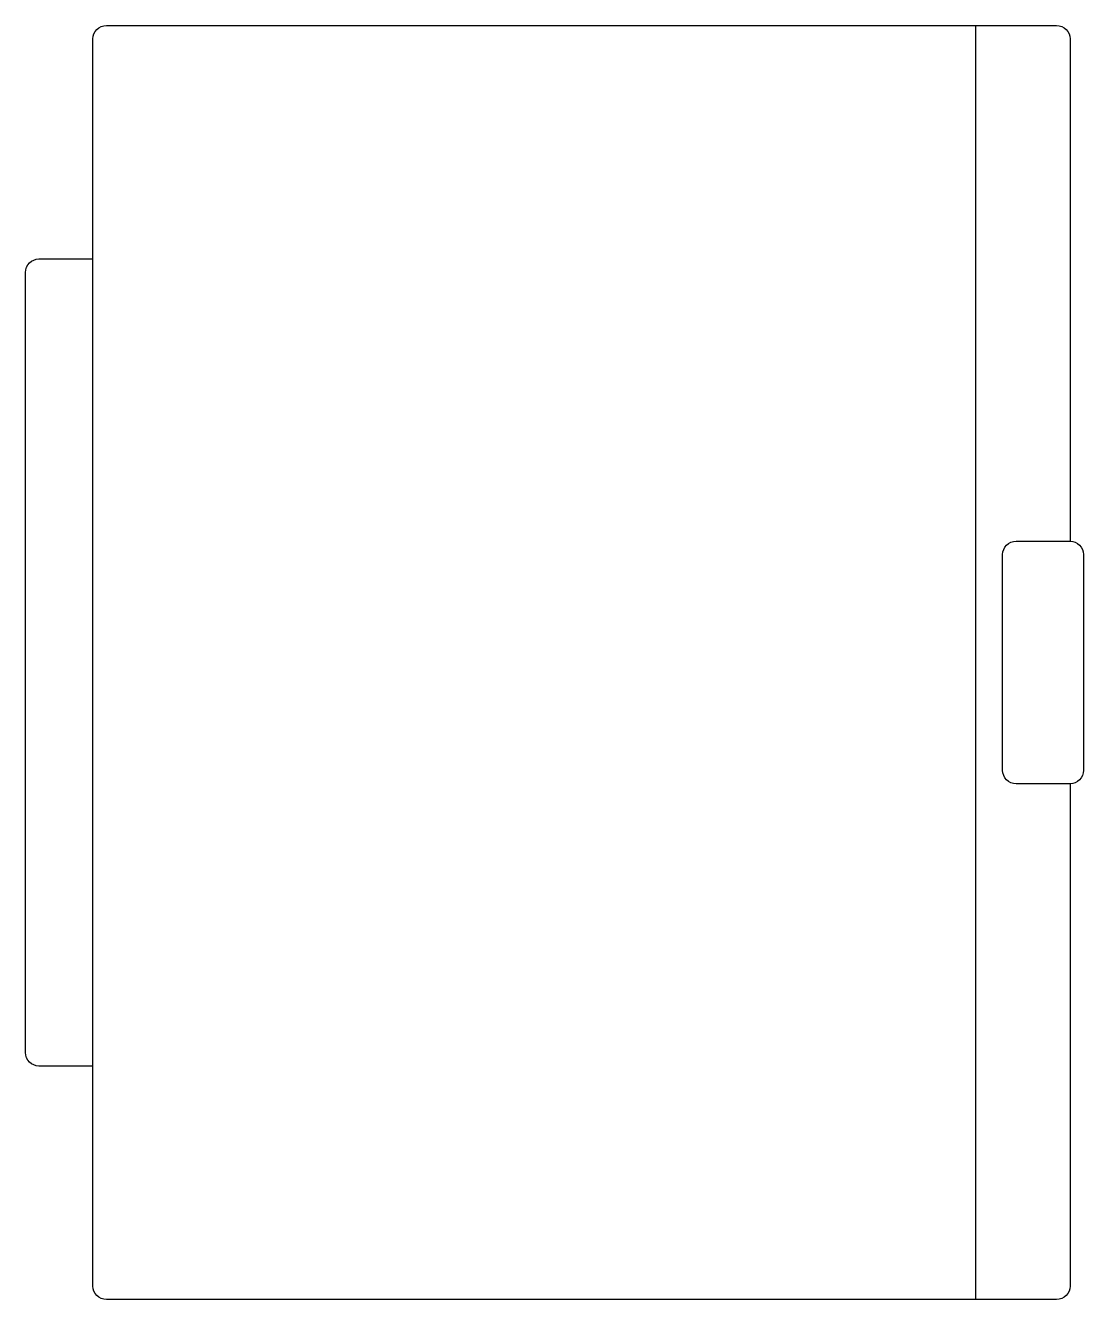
# Model space of a CAD drawing. Header units: millimetres. Extents: x -3070.116 to -3069.331, y 2850.842 to 2851.787.
import ezdxf

# ---------------------------------------------------------------- set-up
doc = ezdxf.new("R2010")
doc.units = ezdxf.units.MM
doc.header["$LTSCALE"] = 10
doc.layers.add('cozinha_freezers', color=2, linetype='Continuous')

msp = doc.modelspace()

# ---------------------------------------------------------------- linework, layer by layer
at = {"layer": 'cozinha_freezers', "color": 1}
msp.add_line((-3069.4111, 2850.84236), (-3069.4111, 2851.78736), dxfattribs=at)
at = {"layer": 'cozinha_freezers'}
for points in [[(-3069.3411, 2851.22486), (-3069.3411, 2850.85236, -0.414214), (-3069.3511, 2850.84236), (-3070.0561, 2850.84236, -0.414214), (-3070.0661, 2850.85236), (-3070.0661, 2851.77736, -0.414214), (-3070.0561, 2851.78736), (-3069.3511, 2851.78736, -0.414214), (-3069.3411, 2851.77736), (-3069.3411, 2851.40486)], [(-3070.0661, 2851.01556), (-3070.1061, 2851.01556, -0.414214), (-3070.1161, 2851.02556), (-3070.1161, 2851.60416, -0.414214), (-3070.1061, 2851.61416), (-3070.0661, 2851.61416)]]:
    msp.add_lwpolyline(points, format="xyb", dxfattribs=at)
msp.add_lwpolyline([(-3069.3311, 2851.23486, -0.414214), (-3069.3411, 2851.22486), (-3069.3811, 2851.22486, -0.414214), (-3069.3911, 2851.23486), (-3069.3911, 2851.39486, -0.414214), (-3069.3811, 2851.40486), (-3069.3411, 2851.40486, -0.414214), (-3069.3311, 2851.39486)], format="xyb", close=True, dxfattribs=at)

doc.saveas('drawing.dxf')
